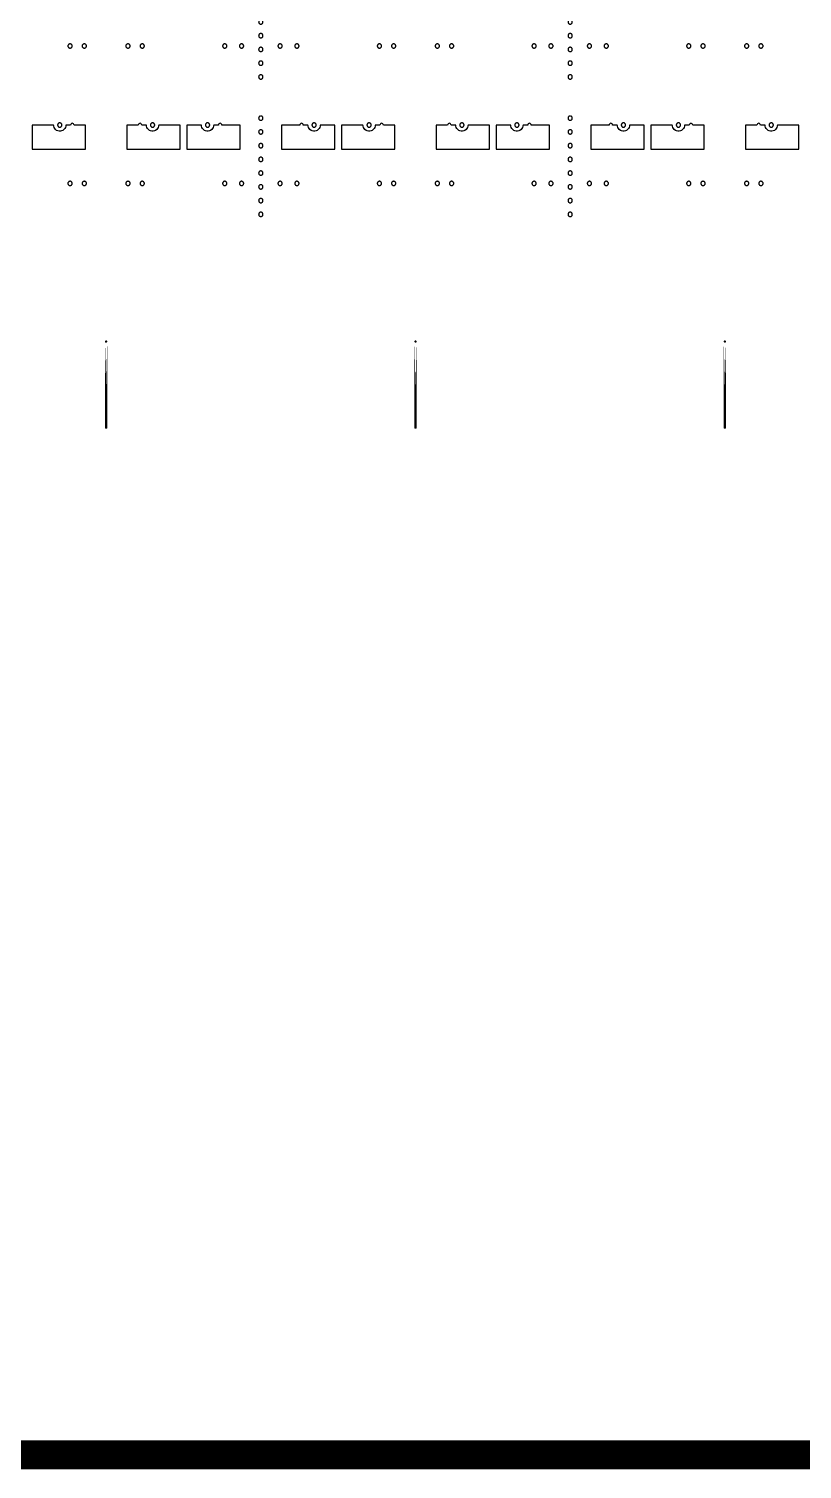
# Model space of a CAD drawing. Extents: x -100 to 100, y -100 to 100.
# Drawn here: x -45.8 to -18.9, y -100.5 to -50.3 of the extents above; entities that cross this region are included whole.
import ezdxf

# ---------------------------------------------------------------- set-up
doc = ezdxf.new("R2010")
doc.units = 0
doc.layers.get('0').update_dxf_attribs({"linetype": 'continuous'})
doc.layers.add('C3', color=7, linetype='continuous')

# ---------------------------------------------------------------- blocks, each defined once
blk = doc.blocks.new('LDI_XFL94-0512-011_C3_B1')
at = {"layer": 'C3'}
for points in [[(-44.515, -53.653), (-44.52, -53.698), (-44.534, -53.74), (-44.556, -53.779), (-44.586, -53.813), (-44.623, -53.839), (-44.664, -53.858), (-44.708, -53.867), (-44.753, -53.867), (-44.797, -53.858), (-44.838, -53.839), (-44.875, -53.813), (-44.905, -53.779), (-44.927, -53.74), (-44.941, -53.698), (-44.946, -53.653), (-45.689, -53.653), (-45.689, -54.491), (-43.832, -54.491), (-43.832, -53.653), (-44.234, -53.653), (-44.238, -53.63), (-44.251, -53.61), (-44.27, -53.597), (-44.293, -53.593), (-44.316, -53.597), (-44.336, -53.61), (-44.349, -53.63), (-44.353, -53.653), (-44.515, -53.653)], [(-44.731, -53.578), (-44.74, -53.578), (-44.75, -53.58), (-44.759, -53.583), (-44.768, -53.588), (-44.776, -53.593), (-44.784, -53.6), (-44.79, -53.607), (-44.795, -53.615), (-44.8, -53.624), (-44.803, -53.633), (-44.805, -53.643), (-44.806, -53.653), (-44.805, -53.662), (-44.803, -53.672), (-44.8, -53.681), (-44.795, -53.69), (-44.79, -53.698), (-44.784, -53.706), (-44.776, -53.712), (-44.768, -53.718), (-44.759, -53.722), (-44.75, -53.725), (-44.74, -53.727), (-44.731, -53.728), (-44.721, -53.727), (-44.711, -53.725), (-44.702, -53.722), (-44.693, -53.718), (-44.685, -53.712), (-44.678, -53.706), (-44.671, -53.698), (-44.666, -53.69), (-44.661, -53.681), (-44.658, -53.672), (-44.656, -53.662), (-44.656, -53.653), (-44.656, -53.643), (-44.658, -53.633), (-44.661, -53.624), (-44.666, -53.615), (-44.671, -53.607), (-44.678, -53.6), (-44.685, -53.593), (-44.693, -53.588), (-44.702, -53.583), (-44.711, -53.58), (-44.721, -53.578), (-44.731, -53.578)], [(-41.874, -53.653), (-41.879, -53.63), (-41.892, -53.61), (-41.911, -53.597), (-41.934, -53.593), (-41.957, -53.597), (-41.976, -53.61), (-41.989, -53.63), (-41.994, -53.653), (-42.395, -53.653), (-42.395, -54.491), (-40.539, -54.491), (-40.539, -53.653), (-41.281, -53.653), (-41.286, -53.698), (-41.3, -53.74), (-41.323, -53.779), (-41.353, -53.813), (-41.389, -53.839), (-41.43, -53.858), (-41.474, -53.867), (-41.52, -53.867), (-41.564, -53.858), (-41.605, -53.839), (-41.641, -53.813), (-41.671, -53.779), (-41.694, -53.74), (-41.708, -53.698), (-41.713, -53.653), (-41.874, -53.653)], [(-41.497, -53.578), (-41.507, -53.578), (-41.516, -53.58), (-41.526, -53.583), (-41.535, -53.588), (-41.543, -53.593), (-41.55, -53.6), (-41.557, -53.607), (-41.562, -53.615), (-41.566, -53.624), (-41.569, -53.633), (-41.571, -53.643), (-41.572, -53.653), (-41.571, -53.662), (-41.569, -53.672), (-41.566, -53.681), (-41.562, -53.69), (-41.557, -53.698), (-41.55, -53.706), (-41.543, -53.712), (-41.535, -53.718), (-41.526, -53.722), (-41.516, -53.725), (-41.507, -53.727), (-41.497, -53.728), (-41.487, -53.727), (-41.478, -53.725), (-41.468, -53.722), (-41.46, -53.718), (-41.451, -53.712), (-41.444, -53.706), (-41.438, -53.698), (-41.432, -53.69), (-41.428, -53.681), (-41.425, -53.672), (-41.423, -53.662), (-41.422, -53.653), (-41.423, -53.643), (-41.425, -53.633), (-41.428, -53.624), (-41.432, -53.615), (-41.438, -53.607), (-41.444, -53.6), (-41.451, -53.593), (-41.46, -53.588), (-41.468, -53.583), (-41.478, -53.58), (-41.487, -53.578), (-41.497, -53.578)], [(-40.299, -54.491), (-38.443, -54.491), (-38.443, -53.653), (-39.084, -53.653), (-39.088, -53.63), (-39.101, -53.61), (-39.121, -53.597), (-39.144, -53.593), (-39.167, -53.597), (-39.186, -53.61), (-39.199, -53.63), (-39.204, -53.653), (-39.365, -53.653), (-39.37, -53.698), (-39.384, -53.74), (-39.406, -53.779), (-39.437, -53.813), (-39.473, -53.839), (-39.514, -53.858), (-39.558, -53.867), (-39.603, -53.867), (-39.647, -53.858), (-39.689, -53.839), (-39.725, -53.813), (-39.755, -53.779), (-39.778, -53.74), (-39.792, -53.698), (-39.796, -53.653), (-40.299, -53.653), (-40.299, -54.491)], [(-39.581, -53.578), (-39.591, -53.578), (-39.6, -53.58), (-39.61, -53.583), (-39.618, -53.588), (-39.626, -53.593), (-39.634, -53.6), (-39.64, -53.607), (-39.646, -53.615), (-39.65, -53.624), (-39.653, -53.633), (-39.655, -53.643), (-39.656, -53.653), (-39.655, -53.662), (-39.653, -53.672), (-39.65, -53.681), (-39.646, -53.69), (-39.64, -53.698), (-39.634, -53.706), (-39.626, -53.712), (-39.618, -53.718), (-39.61, -53.722), (-39.6, -53.725), (-39.591, -53.727), (-39.581, -53.728), (-39.571, -53.727), (-39.561, -53.725), (-39.552, -53.722), (-39.543, -53.718), (-39.535, -53.712), (-39.528, -53.706), (-39.521, -53.698), (-39.516, -53.69), (-39.512, -53.681), (-39.508, -53.672), (-39.506, -53.662), (-39.506, -53.653), (-39.506, -53.643), (-39.508, -53.633), (-39.512, -53.624), (-39.516, -53.615), (-39.521, -53.607), (-39.528, -53.6), (-39.535, -53.593), (-39.543, -53.588), (-39.552, -53.583), (-39.561, -53.58), (-39.571, -53.578), (-39.581, -53.578)], [(-37.725, -53.338), (-37.734, -53.339), (-37.744, -53.341), (-37.753, -53.344), (-37.762, -53.348), (-37.77, -53.354), (-37.778, -53.36), (-37.784, -53.368), (-37.79, -53.376), (-37.794, -53.384), (-37.797, -53.394), (-37.799, -53.403), (-37.8, -53.413), (-37.799, -53.423), (-37.797, -53.433), (-37.794, -53.442), (-37.79, -53.451), (-37.784, -53.459), (-37.778, -53.466), (-37.77, -53.473), (-37.762, -53.478), (-37.753, -53.482), (-37.744, -53.486), (-37.734, -53.488), (-37.725, -53.488), (-37.715, -53.488), (-37.705, -53.486), (-37.696, -53.482), (-37.687, -53.478), (-37.679, -53.473), (-37.672, -53.466), (-37.665, -53.459), (-37.66, -53.451), (-37.655, -53.442), (-37.652, -53.433), (-37.65, -53.423), (-37.65, -53.413), (-37.65, -53.403), (-37.652, -53.394), (-37.655, -53.384), (-37.66, -53.376), (-37.665, -53.368), (-37.672, -53.36), (-37.679, -53.354), (-37.687, -53.348), (-37.696, -53.344), (-37.705, -53.341), (-37.715, -53.339), (-37.725, -53.338)], [(-35.15, -53.653), (-35.653, -53.653), (-35.657, -53.698), (-35.671, -53.74), (-35.694, -53.779), (-35.724, -53.813), (-35.76, -53.839), (-35.802, -53.858), (-35.846, -53.867), (-35.891, -53.867), (-35.935, -53.858), (-35.976, -53.839), (-36.013, -53.813), (-36.043, -53.779), (-36.065, -53.74), (-36.079, -53.698), (-36.084, -53.653), (-36.246, -53.653), (-36.25, -53.63), (-36.263, -53.61), (-36.282, -53.597), (-36.305, -53.593), (-36.328, -53.597), (-36.348, -53.61), (-36.361, -53.63), (-36.365, -53.653), (-37.006, -53.653), (-37.006, -54.491), (-35.15, -54.491), (-35.15, -53.653)], [(-35.868, -53.578), (-35.878, -53.578), (-35.888, -53.58), (-35.897, -53.583), (-35.906, -53.588), (-35.914, -53.593), (-35.921, -53.6), (-35.928, -53.607), (-35.933, -53.615), (-35.938, -53.624), (-35.941, -53.633), (-35.943, -53.643), (-35.943, -53.653), (-35.943, -53.662), (-35.941, -53.672), (-35.938, -53.681), (-35.933, -53.69), (-35.928, -53.698), (-35.921, -53.706), (-35.914, -53.712), (-35.906, -53.718), (-35.897, -53.722), (-35.888, -53.725), (-35.878, -53.727), (-35.868, -53.728), (-35.858, -53.727), (-35.849, -53.725), (-35.84, -53.722), (-35.831, -53.718), (-35.823, -53.712), (-35.815, -53.706), (-35.809, -53.698), (-35.803, -53.69), (-35.799, -53.681), (-35.796, -53.672), (-35.794, -53.662), (-35.793, -53.653), (-35.794, -53.643), (-35.796, -53.633), (-35.799, -53.624), (-35.803, -53.615), (-35.809, -53.607), (-35.815, -53.6), (-35.823, -53.593), (-35.831, -53.588), (-35.84, -53.583), (-35.849, -53.58), (-35.858, -53.578), (-35.868, -53.578)], [(-33.737, -53.653), (-33.741, -53.698), (-33.755, -53.74), (-33.778, -53.779), (-33.808, -53.813), (-33.844, -53.839), (-33.885, -53.858), (-33.93, -53.867), (-33.975, -53.867), (-34.019, -53.858), (-34.06, -53.839), (-34.096, -53.813), (-34.126, -53.779), (-34.149, -53.74), (-34.163, -53.698), (-34.168, -53.653), (-34.91, -53.653), (-34.91, -54.491), (-33.054, -54.491), (-33.054, -53.653), (-33.455, -53.653), (-33.46, -53.63), (-33.473, -53.61), (-33.492, -53.597), (-33.515, -53.593), (-33.538, -53.597), (-33.557, -53.61), (-33.57, -53.63), (-33.575, -53.653), (-33.737, -53.653)], [(-33.952, -53.578), (-33.962, -53.578), (-33.972, -53.58), (-33.981, -53.583), (-33.99, -53.588), (-33.998, -53.593), (-34.005, -53.6), (-34.012, -53.607), (-34.017, -53.615), (-34.021, -53.624), (-34.025, -53.633), (-34.026, -53.643), (-34.027, -53.653), (-34.026, -53.662), (-34.025, -53.672), (-34.021, -53.681), (-34.017, -53.69), (-34.012, -53.698), (-34.005, -53.706), (-33.998, -53.712), (-33.99, -53.718), (-33.981, -53.722), (-33.972, -53.725), (-33.962, -53.727), (-33.952, -53.728), (-33.942, -53.727), (-33.933, -53.725), (-33.923, -53.722), (-33.915, -53.718), (-33.906, -53.712), (-33.899, -53.706), (-33.893, -53.698), (-33.887, -53.69), (-33.883, -53.681), (-33.88, -53.672), (-33.878, -53.662), (-33.877, -53.653), (-33.878, -53.643), (-33.88, -53.633), (-33.883, -53.624), (-33.887, -53.615), (-33.893, -53.607), (-33.899, -53.6), (-33.906, -53.593), (-33.915, -53.588), (-33.923, -53.583), (-33.933, -53.58), (-33.942, -53.578), (-33.952, -53.578)], [(-31.096, -53.653), (-31.1, -53.63), (-31.113, -53.61), (-31.133, -53.597), (-31.156, -53.593), (-31.179, -53.597), (-31.198, -53.61), (-31.211, -53.63), (-31.216, -53.653), (-31.617, -53.653), (-31.617, -54.491), (-29.76, -54.491), (-29.76, -53.653), (-30.503, -53.653), (-30.508, -53.698), (-30.522, -53.74), (-30.544, -53.779), (-30.574, -53.813), (-30.611, -53.839), (-30.652, -53.858), (-30.696, -53.867), (-30.741, -53.867), (-30.785, -53.858), (-30.826, -53.839), (-30.863, -53.813), (-30.893, -53.779), (-30.915, -53.74), (-30.929, -53.698), (-30.934, -53.653), (-31.096, -53.653)], [(-30.719, -53.578), (-30.728, -53.578), (-30.738, -53.58), (-30.747, -53.583), (-30.756, -53.588), (-30.764, -53.593), (-30.772, -53.6), (-30.778, -53.607), (-30.784, -53.615), (-30.788, -53.624), (-30.791, -53.633), (-30.793, -53.643), (-30.794, -53.653), (-30.793, -53.662), (-30.791, -53.672), (-30.788, -53.681), (-30.784, -53.69), (-30.778, -53.698), (-30.772, -53.706), (-30.764, -53.712), (-30.756, -53.718), (-30.747, -53.722), (-30.738, -53.725), (-30.728, -53.727), (-30.719, -53.728), (-30.709, -53.727), (-30.699, -53.725), (-30.69, -53.722), (-30.681, -53.718), (-30.673, -53.712), (-30.666, -53.706), (-30.659, -53.698), (-30.654, -53.69), (-30.649, -53.681), (-30.646, -53.672), (-30.644, -53.662), (-30.644, -53.653), (-30.644, -53.643), (-30.646, -53.633), (-30.649, -53.624), (-30.654, -53.615), (-30.659, -53.607), (-30.666, -53.6), (-30.673, -53.593), (-30.681, -53.588), (-30.69, -53.583), (-30.699, -53.58), (-30.709, -53.578), (-30.719, -53.578)], [(-29.521, -54.491), (-27.665, -54.491), (-27.665, -53.653), (-28.305, -53.653), (-28.31, -53.63), (-28.323, -53.61), (-28.342, -53.597), (-28.365, -53.593), (-28.388, -53.597), (-28.408, -53.61), (-28.421, -53.63), (-28.425, -53.653), (-28.587, -53.653), (-28.592, -53.698), (-28.605, -53.74), (-28.628, -53.779), (-28.658, -53.813), (-28.695, -53.839), (-28.736, -53.858), (-28.78, -53.867), (-28.825, -53.867), (-28.869, -53.858), (-28.91, -53.839), (-28.947, -53.813), (-28.977, -53.779), (-28.999, -53.74), (-29.013, -53.698), (-29.018, -53.653), (-29.521, -53.653), (-29.521, -54.491)], [(-28.802, -53.578), (-28.812, -53.578), (-28.822, -53.58), (-28.831, -53.583), (-28.84, -53.588), (-28.848, -53.593), (-28.855, -53.6), (-28.862, -53.607), (-28.867, -53.615), (-28.872, -53.624), (-28.875, -53.633), (-28.877, -53.643), (-28.877, -53.653), (-28.877, -53.662), (-28.875, -53.672), (-28.872, -53.681), (-28.867, -53.69), (-28.862, -53.698), (-28.855, -53.706), (-28.848, -53.712), (-28.84, -53.718), (-28.831, -53.722), (-28.822, -53.725), (-28.812, -53.727), (-28.802, -53.728), (-28.793, -53.727), (-28.783, -53.725), (-28.774, -53.722), (-28.765, -53.718), (-28.757, -53.712), (-28.749, -53.706), (-28.743, -53.698), (-28.737, -53.69), (-28.733, -53.681), (-28.73, -53.672), (-28.728, -53.662), (-28.727, -53.653), (-28.728, -53.643), (-28.73, -53.633), (-28.733, -53.624), (-28.737, -53.615), (-28.743, -53.607), (-28.749, -53.6), (-28.757, -53.593), (-28.765, -53.588), (-28.774, -53.583), (-28.783, -53.58), (-28.793, -53.578), (-28.802, -53.578)], [(-26.946, -53.338), (-26.956, -53.339), (-26.966, -53.341), (-26.975, -53.344), (-26.984, -53.348), (-26.992, -53.354), (-26.999, -53.36), (-27.006, -53.368), (-27.011, -53.376), (-27.015, -53.384), (-27.019, -53.394), (-27.02, -53.403), (-27.021, -53.413), (-27.02, -53.423), (-27.019, -53.433), (-27.015, -53.442), (-27.011, -53.451), (-27.006, -53.459), (-26.999, -53.466), (-26.992, -53.473), (-26.984, -53.478), (-26.975, -53.482), (-26.966, -53.486), (-26.956, -53.488), (-26.946, -53.488), (-26.936, -53.488), (-26.927, -53.486), (-26.917, -53.482), (-26.909, -53.478), (-26.9, -53.473), (-26.893, -53.466), (-26.887, -53.459), (-26.881, -53.451), (-26.877, -53.442), (-26.874, -53.433), (-26.872, -53.423), (-26.871, -53.413), (-26.872, -53.403), (-26.874, -53.394), (-26.877, -53.384), (-26.881, -53.376), (-26.887, -53.368), (-26.893, -53.36), (-26.9, -53.354), (-26.909, -53.348), (-26.917, -53.344), (-26.927, -53.341), (-26.936, -53.339), (-26.946, -53.338)], [(-24.371, -53.653), (-24.874, -53.653), (-24.879, -53.698), (-24.893, -53.74), (-24.915, -53.779), (-24.946, -53.813), (-24.982, -53.839), (-25.023, -53.858), (-25.067, -53.867), (-25.112, -53.867), (-25.156, -53.858), (-25.198, -53.839), (-25.234, -53.813), (-25.264, -53.779), (-25.287, -53.74), (-25.301, -53.698), (-25.305, -53.653), (-25.467, -53.653), (-25.472, -53.63), (-25.485, -53.61), (-25.504, -53.597), (-25.527, -53.593), (-25.55, -53.597), (-25.569, -53.61), (-25.582, -53.63), (-25.587, -53.653), (-26.228, -53.653), (-26.228, -54.491), (-24.371, -54.491), (-24.371, -53.653)], [(-25.09, -53.578), (-25.1, -53.578), (-25.109, -53.58), (-25.119, -53.583), (-25.127, -53.588), (-25.135, -53.593), (-25.143, -53.6), (-25.149, -53.607), (-25.155, -53.615), (-25.159, -53.624), (-25.162, -53.633), (-25.164, -53.643), (-25.165, -53.653), (-25.164, -53.662), (-25.162, -53.672), (-25.159, -53.681), (-25.155, -53.69), (-25.149, -53.698), (-25.143, -53.706), (-25.135, -53.712), (-25.127, -53.718), (-25.119, -53.722), (-25.109, -53.725), (-25.1, -53.727), (-25.09, -53.728), (-25.08, -53.727), (-25.07, -53.725), (-25.061, -53.722), (-25.052, -53.718), (-25.044, -53.712), (-25.037, -53.706), (-25.03, -53.698), (-25.025, -53.69), (-25.021, -53.681), (-25.017, -53.672), (-25.015, -53.662), (-25.015, -53.653), (-25.015, -53.643), (-25.017, -53.633), (-25.021, -53.624), (-25.025, -53.615), (-25.03, -53.607), (-25.037, -53.6), (-25.044, -53.593), (-25.052, -53.588), (-25.061, -53.583), (-25.07, -53.58), (-25.08, -53.578), (-25.09, -53.578)], [(-22.958, -53.653), (-22.963, -53.698), (-22.977, -53.74), (-22.999, -53.779), (-23.029, -53.813), (-23.066, -53.839), (-23.107, -53.858), (-23.151, -53.867), (-23.196, -53.867), (-23.24, -53.858), (-23.281, -53.839), (-23.318, -53.813), (-23.348, -53.779), (-23.371, -53.74), (-23.385, -53.698), (-23.389, -53.653), (-24.132, -53.653), (-24.132, -54.491), (-22.275, -54.491), (-22.275, -53.653), (-22.677, -53.653), (-22.681, -53.63), (-22.694, -53.61), (-22.714, -53.597), (-22.737, -53.593), (-22.759, -53.597), (-22.779, -53.61), (-22.792, -53.63), (-22.796, -53.653), (-22.958, -53.653)], [(-23.174, -53.578), (-23.183, -53.578), (-23.193, -53.58), (-23.202, -53.583), (-23.211, -53.588), (-23.219, -53.593), (-23.227, -53.6), (-23.233, -53.607), (-23.239, -53.615), (-23.243, -53.624), (-23.246, -53.633), (-23.248, -53.643), (-23.249, -53.653), (-23.248, -53.662), (-23.246, -53.672), (-23.243, -53.681), (-23.239, -53.69), (-23.233, -53.698), (-23.227, -53.706), (-23.219, -53.712), (-23.211, -53.718), (-23.202, -53.722), (-23.193, -53.725), (-23.183, -53.727), (-23.174, -53.728), (-23.164, -53.727), (-23.154, -53.725), (-23.145, -53.722), (-23.136, -53.718), (-23.128, -53.712), (-23.121, -53.706), (-23.114, -53.698), (-23.109, -53.69), (-23.104, -53.681), (-23.101, -53.672), (-23.099, -53.662), (-23.099, -53.653), (-23.099, -53.643), (-23.101, -53.633), (-23.104, -53.624), (-23.109, -53.615), (-23.114, -53.607), (-23.121, -53.6), (-23.128, -53.593), (-23.136, -53.588), (-23.145, -53.583), (-23.154, -53.58), (-23.164, -53.578), (-23.174, -53.578)], [(-20.317, -53.653), (-20.322, -53.63), (-20.335, -53.61), (-20.354, -53.597), (-20.377, -53.593), (-20.4, -53.597), (-20.42, -53.61), (-20.433, -53.63), (-20.437, -53.653), (-20.838, -53.653), (-20.838, -54.491), (-18.982, -54.491), (-18.982, -53.653), (-19.725, -53.653), (-19.729, -53.698), (-19.743, -53.74), (-19.766, -53.779), (-19.796, -53.813), (-19.832, -53.839), (-19.874, -53.858), (-19.918, -53.867), (-19.963, -53.867), (-20.007, -53.858), (-20.048, -53.839), (-20.084, -53.813), (-20.115, -53.779), (-20.137, -53.74), (-20.151, -53.698), (-20.156, -53.653), (-20.317, -53.653)], [(-19.94, -53.578), (-19.95, -53.578), (-19.96, -53.58), (-19.969, -53.583), (-19.978, -53.588), (-19.986, -53.593), (-19.993, -53.6), (-20, -53.607), (-20.005, -53.615), (-20.009, -53.624), (-20.013, -53.633), (-20.014, -53.643), (-20.015, -53.653), (-20.014, -53.662), (-20.013, -53.672), (-20.009, -53.681), (-20.005, -53.69), (-20, -53.698), (-19.993, -53.706), (-19.986, -53.712), (-19.978, -53.718), (-19.969, -53.722), (-19.96, -53.725), (-19.95, -53.727), (-19.94, -53.728), (-19.93, -53.727), (-19.921, -53.725), (-19.911, -53.722), (-19.903, -53.718), (-19.894, -53.712), (-19.887, -53.706), (-19.881, -53.698), (-19.875, -53.69), (-19.871, -53.681), (-19.868, -53.672), (-19.866, -53.662), (-19.865, -53.653), (-19.866, -53.643), (-19.868, -53.633), (-19.871, -53.624), (-19.875, -53.615), (-19.881, -53.607), (-19.887, -53.6), (-19.894, -53.593), (-19.903, -53.588), (-19.911, -53.583), (-19.921, -53.58), (-19.93, -53.578), (-19.94, -53.578)], [(-37.725, -53.817), (-37.734, -53.818), (-37.744, -53.82), (-37.753, -53.823), (-37.762, -53.827), (-37.77, -53.833), (-37.778, -53.839), (-37.784, -53.847), (-37.79, -53.855), (-37.794, -53.864), (-37.797, -53.873), (-37.799, -53.882), (-37.8, -53.892), (-37.799, -53.902), (-37.797, -53.912), (-37.794, -53.921), (-37.79, -53.93), (-37.784, -53.938), (-37.778, -53.945), (-37.77, -53.952), (-37.762, -53.957), (-37.753, -53.962), (-37.744, -53.965), (-37.734, -53.967), (-37.725, -53.967), (-37.715, -53.967), (-37.705, -53.965), (-37.696, -53.962), (-37.687, -53.957), (-37.679, -53.952), (-37.672, -53.945), (-37.665, -53.938), (-37.66, -53.93), (-37.655, -53.921), (-37.652, -53.912), (-37.65, -53.902), (-37.65, -53.892), (-37.65, -53.882), (-37.652, -53.873), (-37.655, -53.864), (-37.66, -53.855), (-37.665, -53.847), (-37.672, -53.839), (-37.679, -53.833), (-37.687, -53.827), (-37.696, -53.823), (-37.705, -53.82), (-37.715, -53.818), (-37.725, -53.817)], [(-26.946, -53.817), (-26.956, -53.818), (-26.966, -53.82), (-26.975, -53.823), (-26.984, -53.827), (-26.992, -53.833), (-26.999, -53.839), (-27.006, -53.847), (-27.011, -53.855), (-27.015, -53.864), (-27.019, -53.873), (-27.02, -53.882), (-27.021, -53.892), (-27.02, -53.902), (-27.019, -53.912), (-27.015, -53.921), (-27.011, -53.93), (-27.006, -53.938), (-26.999, -53.945), (-26.992, -53.952), (-26.984, -53.957), (-26.975, -53.962), (-26.966, -53.965), (-26.956, -53.967), (-26.946, -53.967), (-26.936, -53.967), (-26.927, -53.965), (-26.917, -53.962), (-26.909, -53.957), (-26.9, -53.952), (-26.893, -53.945), (-26.887, -53.938), (-26.881, -53.93), (-26.877, -53.921), (-26.874, -53.912), (-26.872, -53.902), (-26.871, -53.892), (-26.872, -53.882), (-26.874, -53.873), (-26.877, -53.864), (-26.881, -53.855), (-26.887, -53.847), (-26.893, -53.839), (-26.9, -53.833), (-26.909, -53.827), (-26.917, -53.823), (-26.927, -53.82), (-26.936, -53.818), (-26.946, -53.817)], [(-37.725, -54.296), (-37.734, -54.297), (-37.744, -54.299), (-37.753, -54.302), (-37.762, -54.306), (-37.77, -54.312), (-37.778, -54.318), (-37.784, -54.326), (-37.79, -54.334), (-37.794, -54.343), (-37.797, -54.352), (-37.799, -54.361), (-37.8, -54.371), (-37.799, -54.381), (-37.797, -54.391), (-37.794, -54.4), (-37.79, -54.409), (-37.784, -54.417), (-37.778, -54.424), (-37.77, -54.431), (-37.762, -54.436), (-37.753, -54.441), (-37.744, -54.444), (-37.734, -54.446), (-37.725, -54.446), (-37.715, -54.446), (-37.705, -54.444), (-37.696, -54.441), (-37.687, -54.436), (-37.679, -54.431), (-37.672, -54.424), (-37.665, -54.417), (-37.66, -54.409), (-37.655, -54.4), (-37.652, -54.391), (-37.65, -54.381), (-37.65, -54.371), (-37.65, -54.361), (-37.652, -54.352), (-37.655, -54.343), (-37.66, -54.334), (-37.665, -54.326), (-37.672, -54.318), (-37.679, -54.312), (-37.687, -54.306), (-37.696, -54.302), (-37.705, -54.299), (-37.715, -54.297), (-37.725, -54.296)], [(-26.946, -54.296), (-26.956, -54.297), (-26.966, -54.299), (-26.975, -54.302), (-26.984, -54.306), (-26.992, -54.312), (-26.999, -54.318), (-27.006, -54.326), (-27.011, -54.334), (-27.015, -54.343), (-27.019, -54.352), (-27.02, -54.361), (-27.021, -54.371), (-27.02, -54.381), (-27.019, -54.391), (-27.015, -54.4), (-27.011, -54.409), (-27.006, -54.417), (-26.999, -54.424), (-26.992, -54.431), (-26.984, -54.436), (-26.975, -54.441), (-26.966, -54.444), (-26.956, -54.446), (-26.946, -54.446), (-26.936, -54.446), (-26.927, -54.444), (-26.917, -54.441), (-26.909, -54.436), (-26.9, -54.431), (-26.893, -54.424), (-26.887, -54.417), (-26.881, -54.409), (-26.877, -54.4), (-26.874, -54.391), (-26.872, -54.381), (-26.871, -54.371), (-26.872, -54.361), (-26.874, -54.352), (-26.877, -54.343), (-26.881, -54.334), (-26.887, -54.326), (-26.893, -54.318), (-26.9, -54.312), (-26.909, -54.306), (-26.917, -54.302), (-26.927, -54.299), (-26.936, -54.297), (-26.946, -54.296)], [(-37.725, -54.775), (-37.734, -54.776), (-37.744, -54.778), (-37.753, -54.781), (-37.762, -54.785), (-37.77, -54.791), (-37.778, -54.797), (-37.784, -54.805), (-37.79, -54.813), (-37.794, -54.822), (-37.797, -54.831), (-37.799, -54.841), (-37.8, -54.85), (-37.799, -54.86), (-37.797, -54.87), (-37.794, -54.879), (-37.79, -54.888), (-37.784, -54.896), (-37.778, -54.903), (-37.77, -54.91), (-37.762, -54.915), (-37.753, -54.92), (-37.744, -54.923), (-37.734, -54.925), (-37.725, -54.925), (-37.715, -54.925), (-37.705, -54.923), (-37.696, -54.92), (-37.687, -54.915), (-37.679, -54.91), (-37.672, -54.903), (-37.665, -54.896), (-37.66, -54.888), (-37.655, -54.879), (-37.652, -54.87), (-37.65, -54.86), (-37.65, -54.85), (-37.65, -54.841), (-37.652, -54.831), (-37.655, -54.822), (-37.66, -54.813), (-37.665, -54.805), (-37.672, -54.797), (-37.679, -54.791), (-37.687, -54.785), (-37.696, -54.781), (-37.705, -54.778), (-37.715, -54.776), (-37.725, -54.775)], [(-26.946, -54.775), (-26.956, -54.776), (-26.966, -54.778), (-26.975, -54.781), (-26.984, -54.785), (-26.992, -54.791), (-26.999, -54.797), (-27.006, -54.805), (-27.011, -54.813), (-27.015, -54.822), (-27.019, -54.831), (-27.02, -54.841), (-27.021, -54.85), (-27.02, -54.86), (-27.019, -54.87), (-27.015, -54.879), (-27.011, -54.888), (-27.006, -54.896), (-26.999, -54.903), (-26.992, -54.91), (-26.984, -54.915), (-26.975, -54.92), (-26.966, -54.923), (-26.956, -54.925), (-26.946, -54.925), (-26.936, -54.925), (-26.927, -54.923), (-26.917, -54.92), (-26.909, -54.915), (-26.9, -54.91), (-26.893, -54.903), (-26.887, -54.896), (-26.881, -54.888), (-26.877, -54.879), (-26.874, -54.87), (-26.872, -54.86), (-26.871, -54.85), (-26.872, -54.841), (-26.874, -54.831), (-26.877, -54.822), (-26.881, -54.813), (-26.887, -54.805), (-26.893, -54.797), (-26.9, -54.791), (-26.909, -54.785), (-26.917, -54.781), (-26.927, -54.778), (-26.936, -54.776), (-26.946, -54.775)], [(-44.371, -55.614), (-44.381, -55.614), (-44.391, -55.616), (-44.4, -55.619), (-44.409, -55.624), (-44.417, -55.629), (-44.424, -55.636), (-44.431, -55.643), (-44.436, -55.651), (-44.441, -55.66), (-44.444, -55.669), (-44.446, -55.679), (-44.446, -55.689), (-44.446, -55.698), (-44.444, -55.708), (-44.441, -55.717), (-44.436, -55.726), (-44.431, -55.734), (-44.424, -55.742), (-44.417, -55.748), (-44.409, -55.754), (-44.4, -55.758), (-44.391, -55.761), (-44.381, -55.763), (-44.371, -55.764), (-44.361, -55.763), (-44.352, -55.761), (-44.343, -55.758), (-44.334, -55.754), (-44.326, -55.748), (-44.318, -55.742), (-44.312, -55.734), (-44.306, -55.726), (-44.302, -55.717), (-44.299, -55.708), (-44.297, -55.698), (-44.296, -55.689), (-44.297, -55.679), (-44.299, -55.669), (-44.302, -55.66), (-44.306, -55.651), (-44.312, -55.643), (-44.318, -55.636), (-44.326, -55.629), (-44.334, -55.624), (-44.343, -55.619), (-44.352, -55.616), (-44.361, -55.614), (-44.371, -55.614)], [(-43.874, -55.614), (-43.884, -55.614), (-43.894, -55.616), (-43.903, -55.619), (-43.912, -55.624), (-43.92, -55.629), (-43.927, -55.636), (-43.934, -55.643), (-43.939, -55.651), (-43.944, -55.66), (-43.947, -55.669), (-43.949, -55.679), (-43.949, -55.689), (-43.949, -55.698), (-43.947, -55.708), (-43.944, -55.717), (-43.939, -55.726), (-43.934, -55.734), (-43.927, -55.742), (-43.92, -55.748), (-43.912, -55.754), (-43.903, -55.758), (-43.894, -55.761), (-43.884, -55.763), (-43.874, -55.764), (-43.864, -55.763), (-43.855, -55.761), (-43.846, -55.758), (-43.837, -55.754), (-43.829, -55.748), (-43.821, -55.742), (-43.815, -55.734), (-43.809, -55.726), (-43.805, -55.717), (-43.802, -55.708), (-43.8, -55.698), (-43.799, -55.689), (-43.8, -55.679), (-43.802, -55.669), (-43.805, -55.66), (-43.809, -55.651), (-43.815, -55.643), (-43.821, -55.636), (-43.829, -55.629), (-43.837, -55.624), (-43.846, -55.619), (-43.855, -55.616), (-43.864, -55.614), (-43.874, -55.614)], [(-42.353, -55.614), (-42.363, -55.614), (-42.373, -55.616), (-42.382, -55.619), (-42.391, -55.624), (-42.399, -55.629), (-42.406, -55.636), (-42.413, -55.643), (-42.418, -55.651), (-42.423, -55.66), (-42.426, -55.669), (-42.428, -55.679), (-42.428, -55.689), (-42.428, -55.698), (-42.426, -55.708), (-42.423, -55.717), (-42.418, -55.726), (-42.413, -55.734), (-42.406, -55.742), (-42.399, -55.748), (-42.391, -55.754), (-42.382, -55.758), (-42.373, -55.761), (-42.363, -55.763), (-42.353, -55.764), (-42.344, -55.763), (-42.334, -55.761), (-42.325, -55.758), (-42.316, -55.754), (-42.308, -55.748), (-42.3, -55.742), (-42.294, -55.734), (-42.288, -55.726), (-42.284, -55.717), (-42.281, -55.708), (-42.279, -55.698), (-42.278, -55.689), (-42.279, -55.679), (-42.281, -55.669), (-42.284, -55.66), (-42.288, -55.651), (-42.294, -55.643), (-42.3, -55.636), (-42.308, -55.629), (-42.316, -55.624), (-42.325, -55.619), (-42.334, -55.616), (-42.344, -55.614), (-42.353, -55.614)], [(-41.856, -55.614), (-41.866, -55.614), (-41.876, -55.616), (-41.885, -55.619), (-41.894, -55.624), (-41.902, -55.629), (-41.909, -55.636), (-41.916, -55.643), (-41.921, -55.651), (-41.926, -55.66), (-41.929, -55.669), (-41.931, -55.679), (-41.931, -55.689), (-41.931, -55.698), (-41.929, -55.708), (-41.926, -55.717), (-41.921, -55.726), (-41.916, -55.734), (-41.909, -55.742), (-41.902, -55.748), (-41.894, -55.754), (-41.885, -55.758), (-41.876, -55.761), (-41.866, -55.763), (-41.856, -55.764), (-41.846, -55.763), (-41.837, -55.761), (-41.828, -55.758), (-41.819, -55.754), (-41.811, -55.748), (-41.803, -55.742), (-41.797, -55.734), (-41.791, -55.726), (-41.787, -55.717), (-41.784, -55.708), (-41.782, -55.698), (-41.781, -55.689), (-41.782, -55.679), (-41.784, -55.669), (-41.787, -55.66), (-41.791, -55.651), (-41.797, -55.643), (-41.803, -55.636), (-41.811, -55.629), (-41.819, -55.624), (-41.828, -55.619), (-41.837, -55.616), (-41.846, -55.614), (-41.856, -55.614)], [(-38.982, -55.614), (-38.992, -55.614), (-39.001, -55.616), (-39.011, -55.619), (-39.02, -55.624), (-39.028, -55.629), (-39.035, -55.636), (-39.042, -55.643), (-39.047, -55.651), (-39.051, -55.66), (-39.054, -55.669), (-39.056, -55.679), (-39.057, -55.689), (-39.056, -55.698), (-39.054, -55.708), (-39.051, -55.717), (-39.047, -55.726), (-39.042, -55.734), (-39.035, -55.742), (-39.028, -55.748), (-39.02, -55.754), (-39.011, -55.758), (-39.001, -55.761), (-38.992, -55.763), (-38.982, -55.764), (-38.972, -55.763), (-38.963, -55.761), (-38.953, -55.758), (-38.945, -55.754), (-38.936, -55.748), (-38.929, -55.742), (-38.923, -55.734), (-38.917, -55.726), (-38.913, -55.717), (-38.91, -55.708), (-38.908, -55.698), (-38.907, -55.689), (-38.908, -55.679), (-38.91, -55.669), (-38.913, -55.66), (-38.917, -55.651), (-38.923, -55.643), (-38.929, -55.636), (-38.936, -55.629), (-38.945, -55.624), (-38.953, -55.619), (-38.963, -55.616), (-38.972, -55.614), (-38.982, -55.614)], [(-38.395, -55.614), (-38.405, -55.614), (-38.415, -55.616), (-38.424, -55.619), (-38.433, -55.624), (-38.441, -55.629), (-38.448, -55.636), (-38.455, -55.643), (-38.46, -55.651), (-38.465, -55.66), (-38.468, -55.669), (-38.47, -55.679), (-38.47, -55.689), (-38.47, -55.698), (-38.468, -55.708), (-38.465, -55.717), (-38.46, -55.726), (-38.455, -55.734), (-38.448, -55.742), (-38.441, -55.748), (-38.433, -55.754), (-38.424, -55.758), (-38.415, -55.761), (-38.405, -55.763), (-38.395, -55.764), (-38.385, -55.763), (-38.376, -55.761), (-38.367, -55.758), (-38.358, -55.754), (-38.35, -55.748), (-38.342, -55.742), (-38.336, -55.734), (-38.33, -55.726), (-38.326, -55.717), (-38.323, -55.708), (-38.321, -55.698), (-38.32, -55.689), (-38.321, -55.679), (-38.323, -55.669), (-38.326, -55.66), (-38.33, -55.651), (-38.336, -55.643), (-38.342, -55.636), (-38.35, -55.629), (-38.358, -55.624), (-38.367, -55.619), (-38.376, -55.616), (-38.385, -55.614), (-38.395, -55.614)], [(-37.725, -55.254), (-37.734, -55.255), (-37.744, -55.257), (-37.753, -55.26), (-37.762, -55.264), (-37.77, -55.27), (-37.778, -55.276), (-37.784, -55.284), (-37.79, -55.292), (-37.794, -55.301), (-37.797, -55.31), (-37.799, -55.32), (-37.8, -55.329), (-37.799, -55.339), (-37.797, -55.349), (-37.794, -55.358), (-37.79, -55.367), (-37.784, -55.375), (-37.778, -55.382), (-37.77, -55.389), (-37.762, -55.394), (-37.753, -55.399), (-37.744, -55.402), (-37.734, -55.404), (-37.725, -55.404), (-37.715, -55.404), (-37.705, -55.402), (-37.696, -55.399), (-37.687, -55.394), (-37.679, -55.389), (-37.672, -55.382), (-37.665, -55.375), (-37.66, -55.367), (-37.655, -55.358), (-37.652, -55.349), (-37.65, -55.339), (-37.65, -55.329), (-37.65, -55.32), (-37.652, -55.31), (-37.655, -55.301), (-37.66, -55.292), (-37.665, -55.284), (-37.672, -55.276), (-37.679, -55.27), (-37.687, -55.264), (-37.696, -55.26), (-37.705, -55.257), (-37.715, -55.255), (-37.725, -55.254)], [(-37.054, -55.614), (-37.064, -55.614), (-37.073, -55.616), (-37.083, -55.619), (-37.091, -55.624), (-37.1, -55.629), (-37.107, -55.636), (-37.113, -55.643), (-37.119, -55.651), (-37.123, -55.66), (-37.126, -55.669), (-37.128, -55.679), (-37.129, -55.689), (-37.128, -55.698), (-37.126, -55.708), (-37.123, -55.717), (-37.119, -55.726), (-37.113, -55.734), (-37.107, -55.742), (-37.1, -55.748), (-37.091, -55.754), (-37.083, -55.758), (-37.073, -55.761), (-37.064, -55.763), (-37.054, -55.764), (-37.044, -55.763), (-37.034, -55.761), (-37.025, -55.758), (-37.016, -55.754), (-37.008, -55.748), (-37.001, -55.742), (-36.994, -55.734), (-36.989, -55.726), (-36.985, -55.717), (-36.981, -55.708), (-36.98, -55.698), (-36.979, -55.689), (-36.98, -55.679), (-36.981, -55.669), (-36.985, -55.66), (-36.989, -55.651), (-36.994, -55.643), (-37.001, -55.636), (-37.008, -55.629), (-37.016, -55.624), (-37.025, -55.619), (-37.034, -55.616), (-37.044, -55.614), (-37.054, -55.614)], [(-36.467, -55.614), (-36.477, -55.614), (-36.486, -55.616), (-36.496, -55.619), (-36.505, -55.624), (-36.513, -55.629), (-36.52, -55.636), (-36.527, -55.643), (-36.532, -55.651), (-36.536, -55.66), (-36.54, -55.669), (-36.541, -55.679), (-36.542, -55.689), (-36.541, -55.698), (-36.54, -55.708), (-36.536, -55.717), (-36.532, -55.726), (-36.527, -55.734), (-36.52, -55.742), (-36.513, -55.748), (-36.505, -55.754), (-36.496, -55.758), (-36.486, -55.761), (-36.477, -55.763), (-36.467, -55.764), (-36.457, -55.763), (-36.448, -55.761), (-36.438, -55.758), (-36.43, -55.754), (-36.421, -55.748), (-36.414, -55.742), (-36.408, -55.734), (-36.402, -55.726), (-36.398, -55.717), (-36.395, -55.708), (-36.393, -55.698), (-36.392, -55.689), (-36.393, -55.679), (-36.395, -55.669), (-36.398, -55.66), (-36.402, -55.651), (-36.408, -55.643), (-36.414, -55.636), (-36.421, -55.629), (-36.43, -55.624), (-36.438, -55.619), (-36.448, -55.616), (-36.457, -55.614), (-36.467, -55.614)], [(-33.593, -55.614), (-33.603, -55.614), (-33.612, -55.616), (-33.622, -55.619), (-33.63, -55.624), (-33.638, -55.629), (-33.646, -55.636), (-33.652, -55.643), (-33.658, -55.651), (-33.662, -55.66), (-33.665, -55.669), (-33.667, -55.679), (-33.668, -55.689), (-33.667, -55.698), (-33.665, -55.708), (-33.662, -55.717), (-33.658, -55.726), (-33.652, -55.734), (-33.646, -55.742), (-33.638, -55.748), (-33.63, -55.754), (-33.622, -55.758), (-33.612, -55.761), (-33.603, -55.763), (-33.593, -55.764), (-33.583, -55.763), (-33.573, -55.761), (-33.564, -55.758), (-33.555, -55.754), (-33.547, -55.748), (-33.54, -55.742), (-33.533, -55.734), (-33.528, -55.726), (-33.524, -55.717), (-33.52, -55.708), (-33.518, -55.698), (-33.518, -55.689), (-33.518, -55.679), (-33.52, -55.669), (-33.524, -55.66), (-33.528, -55.651), (-33.533, -55.643), (-33.54, -55.636), (-33.547, -55.629), (-33.555, -55.624), (-33.564, -55.619), (-33.573, -55.616), (-33.583, -55.614), (-33.593, -55.614)], [(-33.096, -55.614), (-33.106, -55.614), (-33.115, -55.616), (-33.125, -55.619), (-33.133, -55.624), (-33.141, -55.629), (-33.149, -55.636), (-33.155, -55.643), (-33.161, -55.651), (-33.165, -55.66), (-33.168, -55.669), (-33.17, -55.679), (-33.171, -55.689), (-33.17, -55.698), (-33.168, -55.708), (-33.165, -55.717), (-33.161, -55.726), (-33.155, -55.734), (-33.149, -55.742), (-33.141, -55.748), (-33.133, -55.754), (-33.125, -55.758), (-33.115, -55.761), (-33.106, -55.763), (-33.096, -55.764), (-33.086, -55.763), (-33.076, -55.761), (-33.067, -55.758), (-33.058, -55.754), (-33.05, -55.748), (-33.043, -55.742), (-33.036, -55.734), (-33.031, -55.726), (-33.027, -55.717), (-33.023, -55.708), (-33.021, -55.698), (-33.021, -55.689), (-33.021, -55.679), (-33.023, -55.669), (-33.027, -55.66), (-33.031, -55.651), (-33.036, -55.643), (-33.043, -55.636), (-33.05, -55.629), (-33.058, -55.624), (-33.067, -55.619), (-33.076, -55.616), (-33.086, -55.614), (-33.096, -55.614)], [(-31.575, -55.614), (-31.585, -55.614), (-31.594, -55.616), (-31.604, -55.619), (-31.612, -55.624), (-31.621, -55.629), (-31.628, -55.636), (-31.634, -55.643), (-31.64, -55.651), (-31.644, -55.66), (-31.647, -55.669), (-31.649, -55.679), (-31.65, -55.689), (-31.649, -55.698), (-31.647, -55.708), (-31.644, -55.717), (-31.64, -55.726), (-31.634, -55.734), (-31.628, -55.742), (-31.621, -55.748), (-31.612, -55.754), (-31.604, -55.758), (-31.594, -55.761), (-31.585, -55.763), (-31.575, -55.764), (-31.565, -55.763), (-31.555, -55.761), (-31.546, -55.758), (-31.537, -55.754), (-31.529, -55.748), (-31.522, -55.742), (-31.515, -55.734), (-31.51, -55.726), (-31.506, -55.717), (-31.502, -55.708), (-31.5, -55.698), (-31.5, -55.689), (-31.5, -55.679), (-31.502, -55.669), (-31.506, -55.66), (-31.51, -55.651), (-31.515, -55.643), (-31.522, -55.636), (-31.529, -55.629), (-31.537, -55.624), (-31.546, -55.619), (-31.555, -55.616), (-31.565, -55.614), (-31.575, -55.614)], [(-31.078, -55.614), (-31.088, -55.614), (-31.097, -55.616), (-31.107, -55.619), (-31.115, -55.624), (-31.124, -55.629), (-31.131, -55.636), (-31.137, -55.643), (-31.143, -55.651), (-31.147, -55.66), (-31.15, -55.669), (-31.152, -55.679), (-31.153, -55.689), (-31.152, -55.698), (-31.15, -55.708), (-31.147, -55.717), (-31.143, -55.726), (-31.137, -55.734), (-31.131, -55.742), (-31.124, -55.748), (-31.115, -55.754), (-31.107, -55.758), (-31.097, -55.761), (-31.088, -55.763), (-31.078, -55.764), (-31.068, -55.763), (-31.058, -55.761), (-31.049, -55.758), (-31.04, -55.754), (-31.032, -55.748), (-31.025, -55.742), (-31.018, -55.734), (-31.013, -55.726), (-31.009, -55.717), (-31.005, -55.708), (-31.003, -55.698), (-31.003, -55.689), (-31.003, -55.679), (-31.005, -55.669), (-31.009, -55.66), (-31.013, -55.651), (-31.018, -55.643), (-31.025, -55.636), (-31.032, -55.629), (-31.04, -55.624), (-31.049, -55.619), (-31.058, -55.616), (-31.068, -55.614), (-31.078, -55.614)], [(-28.204, -55.614), (-28.213, -55.614), (-28.223, -55.616), (-28.232, -55.619), (-28.241, -55.624), (-28.249, -55.629), (-28.257, -55.636), (-28.263, -55.643), (-28.269, -55.651), (-28.273, -55.66), (-28.276, -55.669), (-28.278, -55.679), (-28.279, -55.689), (-28.278, -55.698), (-28.276, -55.708), (-28.273, -55.717), (-28.269, -55.726), (-28.263, -55.734), (-28.257, -55.742), (-28.249, -55.748), (-28.241, -55.754), (-28.232, -55.758), (-28.223, -55.761), (-28.213, -55.763), (-28.204, -55.764), (-28.194, -55.763), (-28.184, -55.761), (-28.175, -55.758), (-28.166, -55.754), (-28.158, -55.748), (-28.151, -55.742), (-28.144, -55.734), (-28.139, -55.726), (-28.134, -55.717), (-28.131, -55.708), (-28.129, -55.698), (-28.129, -55.689), (-28.129, -55.679), (-28.131, -55.669), (-28.134, -55.66), (-28.139, -55.651), (-28.144, -55.643), (-28.151, -55.636), (-28.158, -55.629), (-28.166, -55.624), (-28.175, -55.619), (-28.184, -55.616), (-28.194, -55.614), (-28.204, -55.614)], [(-27.617, -55.614), (-27.627, -55.614), (-27.636, -55.616), (-27.645, -55.619), (-27.654, -55.624), (-27.662, -55.629), (-27.67, -55.636), (-27.676, -55.643), (-27.682, -55.651), (-27.686, -55.66), (-27.689, -55.669), (-27.691, -55.679), (-27.692, -55.689), (-27.691, -55.698), (-27.689, -55.708), (-27.686, -55.717), (-27.682, -55.726), (-27.676, -55.734), (-27.67, -55.742), (-27.662, -55.748), (-27.654, -55.754), (-27.645, -55.758), (-27.636, -55.761), (-27.627, -55.763), (-27.617, -55.764), (-27.607, -55.763), (-27.597, -55.761), (-27.588, -55.758), (-27.579, -55.754), (-27.571, -55.748), (-27.564, -55.742), (-27.557, -55.734), (-27.552, -55.726), (-27.547, -55.717), (-27.544, -55.708), (-27.542, -55.698), (-27.542, -55.689), (-27.542, -55.679), (-27.544, -55.669), (-27.547, -55.66), (-27.552, -55.651), (-27.557, -55.643), (-27.564, -55.636), (-27.571, -55.629), (-27.579, -55.624), (-27.588, -55.619), (-27.597, -55.616), (-27.607, -55.614), (-27.617, -55.614)], [(-26.946, -55.254), (-26.956, -55.255), (-26.966, -55.257), (-26.975, -55.26), (-26.984, -55.264), (-26.992, -55.27), (-26.999, -55.276), (-27.006, -55.284), (-27.011, -55.292), (-27.015, -55.301), (-27.019, -55.31), (-27.02, -55.32), (-27.021, -55.329), (-27.02, -55.339), (-27.019, -55.349), (-27.015, -55.358), (-27.011, -55.367), (-27.006, -55.375), (-26.999, -55.382), (-26.992, -55.389), (-26.984, -55.394), (-26.975, -55.399), (-26.966, -55.402), (-26.956, -55.404), (-26.946, -55.404), (-26.936, -55.404), (-26.927, -55.402), (-26.917, -55.399), (-26.909, -55.394), (-26.9, -55.389), (-26.893, -55.382), (-26.887, -55.375), (-26.881, -55.367), (-26.877, -55.358), (-26.874, -55.349), (-26.872, -55.339), (-26.871, -55.329), (-26.872, -55.32), (-26.874, -55.31), (-26.877, -55.301), (-26.881, -55.292), (-26.887, -55.284), (-26.893, -55.276), (-26.9, -55.27), (-26.909, -55.264), (-26.917, -55.26), (-26.927, -55.257), (-26.936, -55.255), (-26.946, -55.254)], [(-26.275, -55.614), (-26.285, -55.614), (-26.295, -55.616), (-26.304, -55.619), (-26.313, -55.624), (-26.321, -55.629), (-26.328, -55.636), (-26.335, -55.643), (-26.34, -55.651), (-26.345, -55.66), (-26.348, -55.669), (-26.35, -55.679), (-26.35, -55.689), (-26.35, -55.698), (-26.348, -55.708), (-26.345, -55.717), (-26.34, -55.726), (-26.335, -55.734), (-26.328, -55.742), (-26.321, -55.748), (-26.313, -55.754), (-26.304, -55.758), (-26.295, -55.761), (-26.285, -55.763), (-26.275, -55.764), (-26.266, -55.763), (-26.256, -55.761), (-26.247, -55.758), (-26.238, -55.754), (-26.23, -55.748), (-26.222, -55.742), (-26.216, -55.734), (-26.21, -55.726), (-26.206, -55.717), (-26.203, -55.708), (-26.201, -55.698), (-26.2, -55.689), (-26.201, -55.679), (-26.203, -55.669), (-26.206, -55.66), (-26.21, -55.651), (-26.216, -55.643), (-26.222, -55.636), (-26.23, -55.629), (-26.238, -55.624), (-26.247, -55.619), (-26.256, -55.616), (-26.266, -55.614), (-26.275, -55.614)], [(-25.689, -55.614), (-25.698, -55.614), (-25.708, -55.616), (-25.717, -55.619), (-25.726, -55.624), (-25.734, -55.629), (-25.742, -55.636), (-25.748, -55.643), (-25.754, -55.651), (-25.758, -55.66), (-25.761, -55.669), (-25.763, -55.679), (-25.764, -55.689), (-25.763, -55.698), (-25.761, -55.708), (-25.758, -55.717), (-25.754, -55.726), (-25.748, -55.734), (-25.742, -55.742), (-25.734, -55.748), (-25.726, -55.754), (-25.717, -55.758), (-25.708, -55.761), (-25.698, -55.763), (-25.689, -55.764), (-25.679, -55.763), (-25.669, -55.761), (-25.66, -55.758), (-25.651, -55.754), (-25.643, -55.748), (-25.636, -55.742), (-25.629, -55.734), (-25.624, -55.726), (-25.619, -55.717), (-25.616, -55.708), (-25.614, -55.698), (-25.614, -55.689), (-25.614, -55.679), (-25.616, -55.669), (-25.619, -55.66), (-25.624, -55.651), (-25.629, -55.643), (-25.636, -55.636), (-25.643, -55.629), (-25.651, -55.624), (-25.66, -55.619), (-25.669, -55.616), (-25.679, -55.614), (-25.689, -55.614)], [(-22.814, -55.614), (-22.824, -55.614), (-22.834, -55.616), (-22.843, -55.619), (-22.852, -55.624), (-22.86, -55.629), (-22.867, -55.636), (-22.874, -55.643), (-22.879, -55.651), (-22.884, -55.66), (-22.887, -55.669), (-22.889, -55.679), (-22.889, -55.689), (-22.889, -55.698), (-22.887, -55.708), (-22.884, -55.717), (-22.879, -55.726), (-22.874, -55.734), (-22.867, -55.742), (-22.86, -55.748), (-22.852, -55.754), (-22.843, -55.758), (-22.834, -55.761), (-22.824, -55.763), (-22.814, -55.764), (-22.805, -55.763), (-22.795, -55.761), (-22.786, -55.758), (-22.777, -55.754), (-22.769, -55.748), (-22.761, -55.742), (-22.755, -55.734), (-22.749, -55.726), (-22.745, -55.717), (-22.742, -55.708), (-22.74, -55.698), (-22.739, -55.689), (-22.74, -55.679), (-22.742, -55.669), (-22.745, -55.66), (-22.749, -55.651), (-22.755, -55.643), (-22.761, -55.636), (-22.769, -55.629), (-22.777, -55.624), (-22.786, -55.619), (-22.795, -55.616), (-22.805, -55.614), (-22.814, -55.614)], [(-22.317, -55.614), (-22.327, -55.614), (-22.337, -55.616), (-22.346, -55.619), (-22.355, -55.624), (-22.363, -55.629), (-22.37, -55.636), (-22.377, -55.643), (-22.382, -55.651), (-22.387, -55.66), (-22.39, -55.669), (-22.392, -55.679), (-22.392, -55.689), (-22.392, -55.698), (-22.39, -55.708), (-22.387, -55.717), (-22.382, -55.726), (-22.377, -55.734), (-22.37, -55.742), (-22.363, -55.748), (-22.355, -55.754), (-22.346, -55.758), (-22.337, -55.761), (-22.327, -55.763), (-22.317, -55.764), (-22.308, -55.763), (-22.298, -55.761), (-22.289, -55.758), (-22.28, -55.754), (-22.272, -55.748), (-22.264, -55.742), (-22.258, -55.734), (-22.252, -55.726), (-22.248, -55.717), (-22.245, -55.708), (-22.243, -55.698), (-22.242, -55.689), (-22.243, -55.679), (-22.245, -55.669), (-22.248, -55.66), (-22.252, -55.651), (-22.258, -55.643), (-22.264, -55.636), (-22.272, -55.629), (-22.28, -55.624), (-22.289, -55.619), (-22.298, -55.616), (-22.308, -55.614), (-22.317, -55.614)], [(-20.796, -55.614), (-20.806, -55.614), (-20.816, -55.616), (-20.825, -55.619), (-20.834, -55.624), (-20.842, -55.629), (-20.849, -55.636), (-20.856, -55.643), (-20.861, -55.651), (-20.866, -55.66), (-20.869, -55.669), (-20.871, -55.679), (-20.871, -55.689), (-20.871, -55.698), (-20.869, -55.708), (-20.866, -55.717), (-20.861, -55.726), (-20.856, -55.734), (-20.849, -55.742), (-20.842, -55.748), (-20.834, -55.754), (-20.825, -55.758), (-20.816, -55.761), (-20.806, -55.763), (-20.796, -55.764), (-20.787, -55.763), (-20.777, -55.761), (-20.768, -55.758), (-20.759, -55.754), (-20.751, -55.748), (-20.743, -55.742), (-20.737, -55.734), (-20.731, -55.726), (-20.727, -55.717), (-20.724, -55.708), (-20.722, -55.698), (-20.721, -55.689), (-20.722, -55.679), (-20.724, -55.669), (-20.727, -55.66), (-20.731, -55.651), (-20.737, -55.643), (-20.743, -55.636), (-20.751, -55.629), (-20.759, -55.624), (-20.768, -55.619), (-20.777, -55.616), (-20.787, -55.614), (-20.796, -55.614)], [(-20.299, -55.614), (-20.309, -55.614), (-20.319, -55.616), (-20.328, -55.619), (-20.337, -55.624), (-20.345, -55.629), (-20.352, -55.636), (-20.359, -55.643), (-20.364, -55.651), (-20.369, -55.66), (-20.372, -55.669), (-20.374, -55.679), (-20.374, -55.689), (-20.374, -55.698), (-20.372, -55.708), (-20.369, -55.717), (-20.364, -55.726), (-20.359, -55.734), (-20.352, -55.742), (-20.345, -55.748), (-20.337, -55.754), (-20.328, -55.758), (-20.319, -55.761), (-20.309, -55.763), (-20.299, -55.764), (-20.29, -55.763), (-20.28, -55.761), (-20.271, -55.758), (-20.262, -55.754), (-20.254, -55.748), (-20.246, -55.742), (-20.24, -55.734), (-20.234, -55.726), (-20.23, -55.717), (-20.227, -55.708), (-20.225, -55.698), (-20.224, -55.689), (-20.225, -55.679), (-20.227, -55.669), (-20.23, -55.66), (-20.234, -55.651), (-20.24, -55.643), (-20.246, -55.636), (-20.254, -55.629), (-20.262, -55.624), (-20.271, -55.619), (-20.28, -55.616), (-20.29, -55.614), (-20.299, -55.614)], [(-37.725, -55.733), (-37.734, -55.734), (-37.744, -55.736), (-37.753, -55.739), (-37.762, -55.743), (-37.77, -55.749), (-37.778, -55.755), (-37.784, -55.763), (-37.79, -55.771), (-37.794, -55.78), (-37.797, -55.789), (-37.799, -55.799), (-37.8, -55.808), (-37.799, -55.818), (-37.797, -55.828), (-37.794, -55.837), (-37.79, -55.846), (-37.784, -55.854), (-37.778, -55.861), (-37.77, -55.868), (-37.762, -55.873), (-37.753, -55.878), (-37.744, -55.881), (-37.734, -55.883), (-37.725, -55.883), (-37.715, -55.883), (-37.705, -55.881), (-37.696, -55.878), (-37.687, -55.873), (-37.679, -55.868), (-37.672, -55.861), (-37.665, -55.854), (-37.66, -55.846), (-37.655, -55.837), (-37.652, -55.828), (-37.65, -55.818), (-37.65, -55.808), (-37.65, -55.799), (-37.652, -55.789), (-37.655, -55.78), (-37.66, -55.771), (-37.665, -55.763), (-37.672, -55.755), (-37.679, -55.749), (-37.687, -55.743), (-37.696, -55.739), (-37.705, -55.736), (-37.715, -55.734), (-37.725, -55.733)], [(-37.725, -56.212), (-37.734, -56.213), (-37.744, -56.215), (-37.753, -56.218), (-37.762, -56.222), (-37.77, -56.228), (-37.778, -56.234), (-37.784, -56.242), (-37.79, -56.25), (-37.794, -56.259), (-37.797, -56.268), (-37.799, -56.278), (-37.8, -56.287), (-37.799, -56.297), (-37.797, -56.307), (-37.794, -56.316), (-37.79, -56.325), (-37.784, -56.333), (-37.778, -56.34), (-37.77, -56.347), (-37.762, -56.352), (-37.753, -56.357), (-37.744, -56.36), (-37.734, -56.362), (-37.725, -56.362), (-37.715, -56.362), (-37.705, -56.36), (-37.696, -56.357), (-37.687, -56.352), (-37.679, -56.347), (-37.672, -56.34), (-37.665, -56.333), (-37.66, -56.325), (-37.655, -56.316), (-37.652, -56.307), (-37.65, -56.297), (-37.65, -56.287), (-37.65, -56.278), (-37.652, -56.268), (-37.655, -56.259), (-37.66, -56.25), (-37.665, -56.242), (-37.672, -56.234), (-37.679, -56.228), (-37.687, -56.222), (-37.696, -56.218), (-37.705, -56.215), (-37.715, -56.213), (-37.725, -56.212)], [(-26.946, -55.733), (-26.956, -55.734), (-26.966, -55.736), (-26.975, -55.739), (-26.984, -55.743), (-26.992, -55.749), (-26.999, -55.755), (-27.006, -55.763), (-27.011, -55.771), (-27.015, -55.78), (-27.019, -55.789), (-27.02, -55.799), (-27.021, -55.808), (-27.02, -55.818), (-27.019, -55.828), (-27.015, -55.837), (-27.011, -55.846), (-27.006, -55.854), (-26.999, -55.861), (-26.992, -55.868), (-26.984, -55.873), (-26.975, -55.878), (-26.966, -55.881), (-26.956, -55.883), (-26.946, -55.883), (-26.936, -55.883), (-26.927, -55.881), (-26.917, -55.878), (-26.909, -55.873), (-26.9, -55.868), (-26.893, -55.861), (-26.887, -55.854), (-26.881, -55.846), (-26.877, -55.837), (-26.874, -55.828), (-26.872, -55.818), (-26.871, -55.808), (-26.872, -55.799), (-26.874, -55.789), (-26.877, -55.78), (-26.881, -55.771), (-26.887, -55.763), (-26.893, -55.755), (-26.9, -55.749), (-26.909, -55.743), (-26.917, -55.739), (-26.927, -55.736), (-26.936, -55.734), (-26.946, -55.733)], [(-26.946, -56.212), (-26.956, -56.213), (-26.966, -56.215), (-26.975, -56.218), (-26.984, -56.222), (-26.992, -56.228), (-26.999, -56.234), (-27.006, -56.242), (-27.011, -56.25), (-27.015, -56.259), (-27.019, -56.268), (-27.02, -56.278), (-27.021, -56.287), (-27.02, -56.297), (-27.019, -56.307), (-27.015, -56.316), (-27.011, -56.325), (-27.006, -56.333), (-26.999, -56.34), (-26.992, -56.347), (-26.984, -56.352), (-26.975, -56.357), (-26.966, -56.36), (-26.956, -56.362), (-26.946, -56.362), (-26.936, -56.362), (-26.927, -56.36), (-26.917, -56.357), (-26.909, -56.352), (-26.9, -56.347), (-26.893, -56.34), (-26.887, -56.333), (-26.881, -56.325), (-26.877, -56.316), (-26.874, -56.307), (-26.872, -56.297), (-26.871, -56.287), (-26.872, -56.278), (-26.874, -56.268), (-26.877, -56.259), (-26.881, -56.25), (-26.887, -56.242), (-26.893, -56.234), (-26.9, -56.228), (-26.909, -56.222), (-26.917, -56.218), (-26.927, -56.215), (-26.936, -56.213), (-26.946, -56.212)], [(-37.725, -56.691), (-37.734, -56.692), (-37.744, -56.694), (-37.753, -56.697), (-37.762, -56.702), (-37.77, -56.707), (-37.778, -56.713), (-37.784, -56.721), (-37.79, -56.729), (-37.794, -56.738), (-37.797, -56.747), (-37.799, -56.757), (-37.8, -56.766), (-37.799, -56.776), (-37.797, -56.786), (-37.794, -56.795), (-37.79, -56.804), (-37.784, -56.812), (-37.778, -56.82), (-37.77, -56.826), (-37.762, -56.831), (-37.753, -56.836), (-37.744, -56.839), (-37.734, -56.841), (-37.725, -56.841), (-37.715, -56.841), (-37.705, -56.839), (-37.696, -56.836), (-37.687, -56.831), (-37.679, -56.826), (-37.672, -56.82), (-37.665, -56.812), (-37.66, -56.804), (-37.655, -56.795), (-37.652, -56.786), (-37.65, -56.776), (-37.65, -56.766), (-37.65, -56.757), (-37.652, -56.747), (-37.655, -56.738), (-37.66, -56.729), (-37.665, -56.721), (-37.672, -56.713), (-37.679, -56.707), (-37.687, -56.702), (-37.696, -56.697), (-37.705, -56.694), (-37.715, -56.692), (-37.725, -56.691)], [(-26.946, -56.691), (-26.956, -56.692), (-26.966, -56.694), (-26.975, -56.697), (-26.984, -56.702), (-26.992, -56.707), (-26.999, -56.713), (-27.006, -56.721), (-27.011, -56.729), (-27.015, -56.738), (-27.019, -56.747), (-27.02, -56.757), (-27.021, -56.766), (-27.02, -56.776), (-27.019, -56.786), (-27.015, -56.795), (-27.011, -56.804), (-27.006, -56.812), (-26.999, -56.82), (-26.992, -56.826), (-26.984, -56.831), (-26.975, -56.836), (-26.966, -56.839), (-26.956, -56.841), (-26.946, -56.841), (-26.936, -56.841), (-26.927, -56.839), (-26.917, -56.836), (-26.909, -56.831), (-26.9, -56.826), (-26.893, -56.82), (-26.887, -56.812), (-26.881, -56.804), (-26.877, -56.795), (-26.874, -56.786), (-26.872, -56.776), (-26.871, -56.766), (-26.872, -56.757), (-26.874, -56.747), (-26.877, -56.738), (-26.881, -56.729), (-26.887, -56.721), (-26.893, -56.713), (-26.9, -56.707), (-26.909, -56.702), (-26.917, -56.697), (-26.927, -56.694), (-26.936, -56.692), (-26.946, -56.691)]]:
    blk.add_lwpolyline(points, close=True, dxfattribs=at)
blk = doc.blocks.new('cutlineendpoint')
at = {"const_width": 0.04}
blk.add_lwpolyline([(-0.02, 0, 1), (0.02, 0, 1)], format="xyb", close=True, dxfattribs=at)

msp = doc.modelspace()

# ---------------------------------------------------------------- linework, layer by layer
at = {"layer": 'C3'}
for points, const_width in [([(-100, 100), (100, 100), (100, -100), (-100, -100)], 1), ([(-43.114, -61.2), (-43.114, -64.2)], 0.08), ([(-32.335, -61.2), (-32.335, -64.2)], 0.08), ([(-21.557, -61.2), (-21.557, -64.2)], 0.08)]:
    msp.add_lwpolyline(points, close=True, dxfattribs=dict(at, const_width=const_width))

# ---------------------------------------------------------------- block references
for name, p in [('LDI_XFL94-0512-011_C3_B1', (0, 4.79)), ('LDI_XFL94-0512-011_C3_B1', (0, 0)), ('cutlineendpoint', (-43.114, -61.2)), ('cutlineendpoint', (-32.335, -61.2)), ('cutlineendpoint', (-21.557, -61.2)), ('cutlineendpoint', (-43.114, -64.2)), ('cutlineendpoint', (-32.335, -64.2)), ('cutlineendpoint', (-21.557, -64.2))]:
    msp.add_blockref(name, p, dxfattribs=at)

doc.saveas('drawing.dxf')
